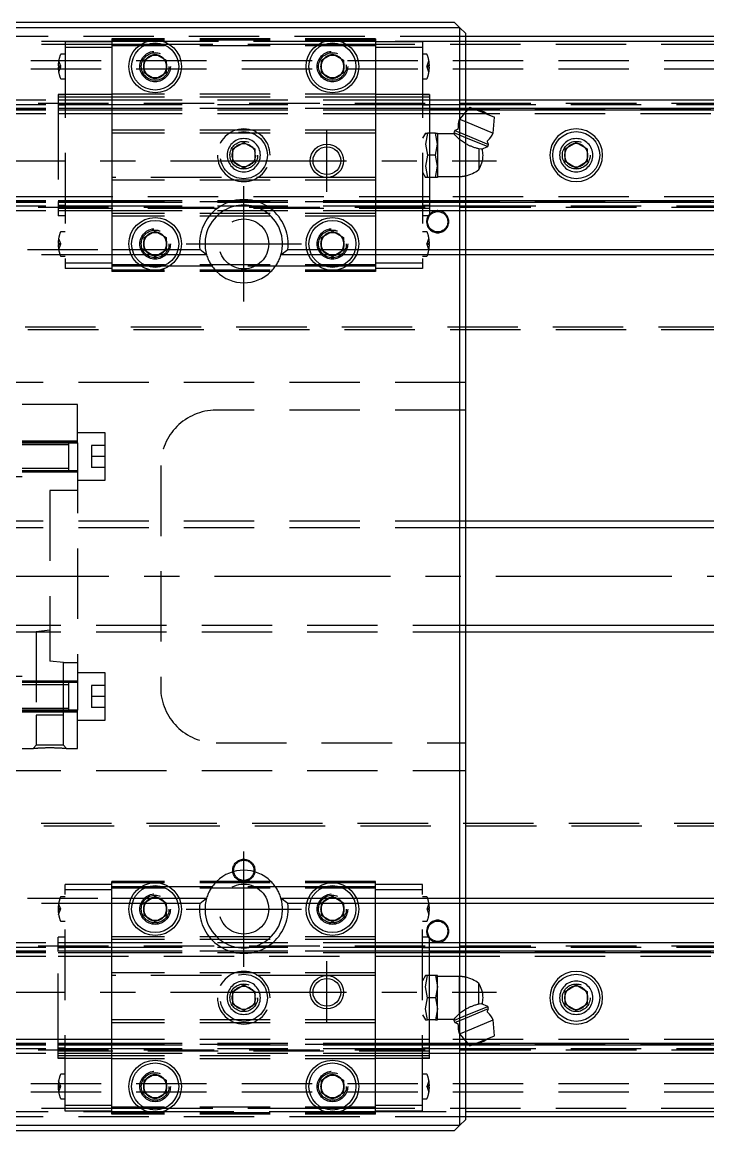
# Model space of a CAD drawing. Extents: x -15 to 942, y -347 to 120.
# Drawn here: x 340 to 463.8, y -100 to 100 of the extents above; entities that cross this region are included whole.
import ezdxf

# ---------------------------------------------------------------- set-up
doc = ezdxf.new("R2010")
doc.units = 0
doc.linetypes.add('CENTER', pattern=[50.8, 31.75, -6.35, 6.35, -6.35])
doc.linetypes.add('DASHED', pattern=[19.05, 12.7, -6.35])
doc.layers.get('0').update_dxf_attribs({"linetype": 'CONTINUOUS'})
doc.layers.add('CENTER', color=1, linetype='CENTER')

msp = doc.modelspace()

# ---------------------------------------------------------------- linework, layer by layer
at = {"color": 7, "linetype": 'CONTINUOUS'}
for p, q in [((222, 100), (418, 100)), ((418, 100), (419, 99)), ((419, 99), (221, 99)), ((419, 99), (420, 98)), ((419, -99), (419, 99)), ((420, 98), (420, -98)), ((420, 97.5), (638, 97.5)), ((639, 96.5), (420, 96.5)), ((362, 93.15), (364, 94.31)), ((364, 94.31), (366, 93.15)), ((394, 93.15), (396, 94.31)), ((396, 94.31), (398, 93.15)), ((362, 90.85), (362, 93.15)), ((366, 93.15), (366, 90.85)), ((394, 90.85), (394, 93.15)), ((398, 93.15), (398, 90.85)), ((364, 89.69), (362, 90.85)), ((366, 90.85), (364, 89.69)), ((396, 89.69), (394, 90.85)), ((398, 90.85), (396, 89.69)), ((420, 86), (640, 86)), ((420.8, 84.68), (420, 83.76)), ((420, 84.48), (420.63, 84.48)), ((420, 84.2), (420.38, 84.2)), ((420.8, 84.68), (425.23, 82.84)), ((421.27, 84.48), (640, 84.48)), ((421.95, 84.2), (640, 84.2)), ((420, 82.09), (425.03, 80)), ((425.03, 80), (425.23, 82.84)), ((420, 79.66), (424.17, 77.93)), ((420, 79.22), (424.02, 77.56)), ((420.09, 78.05), (420, 78.1)), ((420.22, 77.98), (420.09, 78.05)), ((424.17, 77.93), (423.96, 78.44)), ((438, 77.15), (440, 78.31)), ((440, 78.31), (442, 77.15)), ((420.35, 77.91), (420.22, 77.98)), ((420.48, 77.84), (420.35, 77.91)), ((420.61, 77.78), (420.48, 77.84)), ((420.74, 77.72), (420.61, 77.78)), ((420.88, 77.66), (420.74, 77.72)), ((421.01, 77.61), (420.88, 77.66)), ((421.14, 77.55), (421.01, 77.61)), ((421.27, 77.5), (421.14, 77.55)), ((421.41, 77.46), (421.27, 77.5)), ((421.53, 77.41), (421.41, 77.46)), ((421.69, 77.36), (421.53, 77.41)), ((421.84, 77.32), (421.69, 77.36)), ((421.98, 77.28), (421.84, 77.32)), ((422.13, 77.24), (421.98, 77.28)), ((422.27, 77.21), (422.13, 77.24)), ((422.4, 77.18), (422.27, 77.21)), ((423.06, 77.07), (422.4, 77.18)), ((422.4, 77.18), (422.4, 73.4)), ((422.9, 77.09), (424.02, 77.56)), ((424.02, 77.56), (424.17, 77.93)), ((438, 74.85), (438, 77.15)), ((442, 77.15), (442, 74.85)), ((440, 73.69), (438, 74.85)), ((442, 74.85), (440, 73.69)), ((420, 67.8), (640, 67.8)), ((420, 67.52), (640, 67.52)), ((420, 66), (640, 66)), ((362, 61.15), (364, 62.31)), ((364, 62.31), (366, 61.15)), ((394, 61.15), (396, 62.31)), ((396, 62.31), (398, 61.15)), ((362, 58.85), (362, 61.15)), ((366, 61.15), (366, 58.85)), ((394, 58.85), (394, 61.15)), ((398, 61.15), (398, 58.85)), ((364, 57.69), (362, 58.85)), ((366, 58.85), (364, 57.69)), ((396, 57.69), (394, 58.85)), ((398, 58.85), (396, 57.69)), ((420, 59), (492.06, 59)), ((493.29, 58), (420, 58)), ((583, 10), (420, 10)), ((420, -10), (583, -10)), ((362, -58.85), (364, -57.69)), ((364, -57.69), (366, -58.85)), ((394, -58.85), (396, -57.69)), ((396, -57.69), (398, -58.85)), ((420, -58), (493.29, -58)), ((362, -61.15), (362, -58.85)), ((366, -58.85), (366, -61.15)), ((394, -61.15), (394, -58.85)), ((398, -58.85), (398, -61.15)), ((492.06, -59), (420, -59)), ((364, -62.31), (362, -61.15)), ((366, -61.15), (364, -62.31)), ((396, -62.31), (394, -61.15)), ((398, -61.15), (396, -62.31)), ((420, -66), (640, -66)), ((420, -67.52), (640, -67.52)), ((420, -67.8), (640, -67.8)), ((422.4, -77.18), (422.4, -73.4)), ((438, -74.85), (440, -73.69)), ((440, -73.69), (442, -74.85)), ((438, -77.15), (438, -74.85)), ((442, -74.85), (442, -77.15)), ((420, -79.22), (424.02, -77.56)), ((420, -79.66), (424.17, -77.93)), ((420.21, -77.98), (420.09, -78.05)), ((420.34, -77.91), (420.21, -77.98)), ((420.48, -77.85), (420.34, -77.91)), ((420.61, -77.78), (420.48, -77.85)), ((420.74, -77.72), (420.61, -77.78)), ((420.87, -77.66), (420.74, -77.72)), ((421, -77.61), (420.87, -77.66)), ((421.14, -77.55), (421, -77.61)), ((421.27, -77.5), (421.14, -77.55)), ((421.4, -77.46), (421.27, -77.5)), ((421.53, -77.41), (421.4, -77.46)), ((421.68, -77.36), (421.53, -77.41)), ((421.83, -77.32), (421.68, -77.36)), ((421.98, -77.28), (421.83, -77.32)), ((422.12, -77.24), (421.98, -77.28)), ((422.26, -77.21), (422.12, -77.24)), ((422.4, -77.18), (422.26, -77.21)), ((423.06, -77.07), (422.4, -77.18)), ((424.02, -77.56), (422.9, -77.09)), ((423.96, -78.44), (424.17, -77.93)), ((424.17, -77.93), (424.02, -77.56)), ((440, -78.31), (438, -77.15)), ((442, -77.15), (440, -78.31)), ((420.09, -78.05), (420, -78.1)), ((420, -82.09), (425.03, -80)), ((425.23, -82.84), (425.03, -80)), ((420, -83.76), (420.8, -84.68)), ((420.8, -84.68), (425.23, -82.84)), ((420, -84.2), (420.38, -84.2)), ((420, -84.48), (420.63, -84.48)), ((421.27, -84.48), (640, -84.48)), ((421.95, -84.2), (640, -84.2)), ((420, -86), (640, -86)), ((362, -90.85), (364, -89.69)), ((364, -89.69), (366, -90.85)), ((394, -90.85), (396, -89.69)), ((396, -89.69), (398, -90.85)), ((362, -93.15), (362, -90.85)), ((366, -90.85), (366, -93.15)), ((394, -93.15), (394, -90.85)), ((398, -90.85), (398, -93.15)), ((364, -94.31), (362, -93.15)), ((366, -93.15), (364, -94.31)), ((396, -94.31), (394, -93.15)), ((398, -93.15), (396, -94.31)), ((420, -96.5), (639, -96.5)), ((638, -97.5), (420, -97.5)), ((221, -99), (419, -99)), ((418, -100), (222, -100)), ((419, -99), (418, -100)), ((420, -98), (419, -99))]:
    msp.add_line(p, q, dxfattribs=at)
at = {"color": 3, "linetype": 'DASHED'}
for p, q in [((332, 97.5), (420, 97.5)), ((356.2, 96.5), (332, 96.5)), ((347.77, 96.45), (347.77, 95.45)), ((356.2, 96.45), (347.77, 96.45)), ((356.2, 97), (356.2, 96)), ((403.8, 97), (356.2, 97)), ((403.8, 96.75), (356.2, 96.75)), ((362.48, 96.5), (356.2, 96.5)), ((365.52, 96.5), (362.48, 96.5)), ((394.48, 96.5), (365.52, 96.5)), ((397.52, 96.5), (394.48, 96.5)), ((403.8, 96.5), (397.52, 96.5)), ((403.8, 97), (403.8, 96)), ((420, 96.5), (403.8, 96.5)), ((412.23, 96.45), (403.8, 96.45)), ((639.5, 96), (403.8, 96)), ((412.23, 96.45), (412.23, 95.45)), ((356.2, 96), (283.8, 96)), ((347.77, 94.2), (346.99, 94.2)), ((347.77, 95.45), (347.77, 56.55)), ((356.2, 95.45), (347.77, 95.45)), ((356.2, 96), (356.2, 87)), ((361.44, 96), (356.2, 96)), ((403.8, 95.75), (356.2, 95.75)), ((362.56, 96), (361.44, 96)), ((365.44, 96), (362.56, 96)), ((366.56, 96), (365.44, 96)), ((393.44, 96), (366.56, 96)), ((394.56, 96), (393.44, 96)), ((397.44, 96), (394.56, 96)), ((398.56, 96), (397.44, 96)), ((403.8, 96), (398.56, 96)), ((403.8, 96), (403.8, 87)), ((412.23, 95.45), (403.8, 95.45)), ((412.23, 95.45), (412.23, 56.55)), ((413.01, 94.2), (412.23, 94.2)), ((640, 93), (0, 93)), ((346.5, 92.1), (346.58, 92.1)), ((346.58, 93), (346.9, 92.1)), ((346.58, 92.1), (346.9, 92.1)), ((346.58, 92.1), (346.58, 91.9)), ((346.9, 92.1), (346.94, 92)), ((361.5, 92), (361.53, 92.41)), ((398.48, 92.29), (398.5, 92)), ((413.1, 92.1), (413.06, 92)), ((413.1, 92.1), (413.42, 93)), ((413.42, 92.1), (413.1, 92.1)), ((413.42, 91.9), (413.42, 92.1)), ((413.42, 92.1), (413.5, 92.1)), ((640, 91.5), (0, 91.5)), ((346.58, 91.9), (346.5, 91.9)), ((346.9, 91.9), (346.58, 91)), ((346.58, 91.9), (346.9, 91.9)), ((346.9, 91.9), (346.94, 92)), ((413.1, 91.9), (413.06, 92)), ((413.42, 91), (413.1, 91.9)), ((413.42, 91.9), (413.1, 91.9)), ((413.5, 91.9), (413.42, 91.9)), ((346.99, 89.8), (347.77, 89.8)), ((412.23, 89.8), (413.01, 89.8)), ((293.5, 86), (346.5, 86)), ((347.77, 86.93), (346.5, 86.93)), ((346.5, 86.93), (346.5, 84.33)), ((347.77, 86.92), (346.5, 86.92)), ((347.77, 86.46), (346.5, 86.46)), ((346.5, 86), (356.2, 86)), ((356.2, 86.93), (347.77, 86.93)), ((356.2, 86.46), (347.77, 86.46)), ((356.2, 87), (356.2, 86.5)), ((403.8, 87), (356.2, 87)), ((356.2, 86.5), (356.2, 80.5)), ((403.8, 86.5), (356.2, 86.5)), ((356.2, 86), (403.8, 86)), ((403.8, 87), (403.8, 86.5)), ((412.23, 86.93), (403.8, 86.93)), ((403.8, 86.5), (403.8, 80.5)), ((412.23, 86.46), (403.8, 86.46)), ((403.8, 86), (412.23, 86)), ((413.5, 86.93), (412.23, 86.93)), ((413.5, 86.92), (412.23, 86.92)), ((413.5, 86.46), (412.23, 86.46)), ((412.23, 86), (413.5, 86)), ((413.5, 86.93), (413.5, 84.33)), ((413.5, 86), (420, 86)), ((0, 85.4), (640, 85.4)), ((293.5, 85.15), (346.5, 85.15)), ((293.5, 84.48), (346.5, 84.48)), ((293.5, 84.42), (346.5, 84.42)), ((293.5, 84.2), (346.5, 84.2)), ((346.5, 85.15), (356.2, 85.15)), ((346.5, 85.08), (347.77, 85.08)), ((346.5, 84.48), (356.2, 84.48)), ((356.2, 84.42), (346.5, 84.42)), ((346.5, 84.33), (346.5, 67.67)), ((346.5, 84.2), (356.2, 84.2)), ((356.2, 85.15), (403.8, 85.15)), ((356.2, 84.48), (403.8, 84.48)), ((403.8, 84.42), (356.2, 84.42)), ((356.2, 84.2), (403.8, 84.2)), ((403.8, 85.15), (412.23, 85.15)), ((403.8, 84.48), (412.23, 84.48)), ((412.23, 84.42), (403.8, 84.42)), ((403.8, 84.2), (412.23, 84.2)), ((412.23, 85.15), (413.5, 85.15)), ((412.23, 85.08), (413.5, 85.08)), ((412.23, 84.48), (413.5, 84.48)), ((413.5, 84.42), (412.23, 84.42)), ((412.23, 84.2), (413.5, 84.2)), ((413.5, 85.15), (420, 85.15)), ((413.5, 84.48), (420, 84.48)), ((413.5, 84.42), (640, 84.42)), ((413.5, 84.33), (413.5, 80)), ((413.5, 84.2), (420, 84.2)), ((420, 85.15), (640, 85.15)), ((420.38, 84.2), (421.95, 84.2)), ((420.63, 84.48), (421.27, 84.48)), ((293.5, 83.5), (346.5, 83.5)), ((346.5, 83.5), (356.2, 83.5)), ((356.2, 83.5), (403.8, 83.5)), ((403.8, 83.5), (412.23, 83.5)), ((412.23, 83.5), (413.5, 83.5)), ((413.5, 83.5), (640, 83.5)), ((420, 83.76), (418.93, 82.53)), ((418.93, 82.53), (420, 82.09)), ((356.2, 80.5), (356.2, 80)), ((403.8, 80.5), (356.2, 80.5)), ((403.8, 80.5), (403.8, 80)), ((418.07, 80.45), (417.92, 80.08)), ((417.92, 80.08), (418.1, 79.64)), ((417.92, 80.08), (420, 79.22)), ((418.58, 80.66), (418.07, 80.45)), ((418.07, 80.45), (420, 79.66)), ((356.2, 80), (356.2, 72)), ((403.8, 80), (356.2, 80)), ((378, 77.15), (380, 78.31)), ((380, 78.31), (382, 77.15)), ((403.8, 80), (403.8, 72)), ((412.78, 80), (412.23, 79.06)), ((412.78, 80), (413.13, 80)), ((413.13, 80), (412.78, 78)), ((414.6, 80), (413.13, 80)), ((413.5, 80), (413.5, 72)), ((414.6, 80), (414.96, 80)), ((414.96, 78), (414.6, 80)), ((414.96, 80), (414.96, 78)), ((417.92, 79.85), (414.96, 79.85)), ((418.96, 78.83), (417.92, 79.85)), ((420, 78.1), (418.96, 78.83)), ((418.96, 78.83), (418.96, 72.15)), ((377.5, 76), (377.53, 76.41)), ((378, 74.85), (378, 77.15)), ((382, 77.15), (382, 74.85)), ((412.78, 78), (413.13, 76)), ((414.6, 76), (414.96, 78)), ((414.96, 78), (414.96, 74)), ((437.5, 76), (437.53, 76.41)), ((380, 73.69), (378, 74.85)), ((382, 74.85), (380, 73.69)), ((413.13, 76), (412.78, 74)), ((414.6, 76), (413.13, 76)), ((414.96, 74), (414.6, 76)), ((412.23, 72.94), (412.78, 72)), ((412.78, 74), (413.13, 72)), ((414.6, 72), (414.96, 74)), ((414.96, 74), (414.96, 72)), ((414.96, 72.15), (418.96, 72.15)), ((356.2, 72), (356.2, 71.5)), ((395, 72), (356.2, 72)), ((356.2, 71.5), (356.2, 65.5)), ((403.8, 71.5), (356.2, 71.5)), ((403.8, 72), (395, 72)), ((403.8, 72), (403.8, 71.5)), ((403.8, 71.5), (403.8, 65.5)), ((413.13, 72), (412.78, 72)), ((414.6, 72), (413.13, 72)), ((413.5, 72), (413.5, 67.67)), ((414.96, 72), (414.6, 72)), ((346.5, 68.5), (293.5, 68.5)), ((413.5, 68.5), (346.5, 68.5)), ((413.5, 68.5), (346.5, 68.5)), ((640, 68.5), (413.5, 68.5)), ((0, 66.6), (640, 66.6)), ((293.5, 67.8), (346.5, 67.8)), ((293.5, 67.58), (346.5, 67.58)), ((293.5, 67.52), (346.5, 67.52)), ((293.5, 66.85), (346.5, 66.85)), ((293.5, 66), (346.5, 66)), ((346.5, 67.8), (356.2, 67.8)), ((346.5, 67.67), (346.5, 65.07)), ((356.2, 67.58), (346.5, 67.58)), ((346.5, 67.52), (356.2, 67.52)), ((347.77, 66.92), (346.5, 66.92)), ((346.5, 66.85), (356.2, 66.85)), ((413.5, 66.4), (346.5, 66.4)), ((346.5, 66), (356.2, 66)), ((356.2, 67.8), (403.8, 67.8)), ((403.8, 67.58), (356.2, 67.58)), ((356.2, 67.52), (403.8, 67.52)), ((356.2, 66.85), (403.8, 66.85)), ((356.2, 66), (403.8, 66)), ((403.8, 67.8), (412.23, 67.8)), ((412.23, 67.58), (403.8, 67.58)), ((403.8, 67.52), (412.23, 67.52)), ((403.8, 66.85), (412.23, 66.85)), ((403.8, 66), (412.23, 66)), ((412.23, 67.8), (413.5, 67.8)), ((413.5, 67.58), (412.23, 67.58)), ((412.23, 67.52), (413.5, 67.52)), ((413.5, 66.92), (412.23, 66.92)), ((412.23, 66.85), (413.5, 66.85)), ((412.23, 66), (413.5, 66)), ((413.5, 67.8), (420, 67.8)), ((413.5, 67.67), (413.5, 65.07)), ((413.5, 67.58), (640, 67.58)), ((413.5, 67.52), (420, 67.52)), ((413.5, 66.85), (420, 66.85)), ((413.5, 66), (420, 66)), ((420, 66.85), (640, 66.85)), ((347.77, 65.08), (346.5, 65.08)), ((347.77, 65.07), (346.5, 65.07)), ((356.2, 65.5), (356.2, 65)), ((403.8, 65.5), (356.2, 65.5)), ((356.2, 65), (356.2, 56)), ((403.8, 65), (356.2, 65)), ((403.8, 65.5), (403.8, 65)), ((403.8, 65), (403.8, 56)), ((413.5, 65.08), (412.23, 65.08)), ((413.5, 65.07), (412.23, 65.07)), ((347.77, 62.2), (346.99, 62.2)), ((413.01, 62.2), (412.23, 62.2)), ((346.5, 60.1), (346.58, 60.1)), ((346.58, 61), (346.9, 60.1)), ((346.58, 60.1), (346.9, 60.1)), ((346.58, 60.1), (346.58, 59.9)), ((346.9, 60.1), (346.94, 60)), ((361.5, 60), (361.53, 60.41)), ((393.5, 60), (393.53, 60.41)), ((413.1, 60.1), (413.06, 60)), ((413.1, 60.1), (413.42, 61)), ((413.42, 60.1), (413.1, 60.1)), ((413.42, 59.9), (413.42, 60.1)), ((413.42, 60.1), (413.5, 60.1)), ((283.8, 59), (356.2, 59)), ((356.2, 58), (283.8, 58)), ((346.58, 59.9), (346.5, 59.9)), ((346.9, 59.9), (346.58, 59)), ((346.58, 59.9), (346.9, 59.9)), ((346.9, 59.9), (346.94, 60)), ((356.2, 59), (359.36, 59)), ((359.69, 58), (356.2, 58)), ((359.36, 59), (359.87, 59)), ((360.25, 58), (359.69, 58)), ((359.87, 59), (361.44, 59)), ((362.11, 58), (360.25, 58)), ((361.44, 59), (361.71, 59)), ((361.71, 59), (362, 59)), ((362, 59), (362.15, 59)), ((362.5, 58), (362.11, 58)), ((362.15, 59), (362.2, 59)), ((362.2, 59), (365.8, 59)), ((363.36, 58), (362.5, 58)), ((363.46, 58), (363.36, 58)), ((363.5, 58), (363.46, 58)), ((364.5, 58), (363.5, 58)), ((364.54, 58), (364.5, 58)), ((364.64, 58), (364.54, 58)), ((365.5, 58), (364.64, 58)), ((365.89, 58), (365.5, 58)), ((365.8, 59), (365.85, 59)), ((365.85, 59), (366, 59)), ((367.75, 58), (365.89, 58)), ((366, 59), (366.29, 59)), ((366.29, 59), (366.56, 59)), ((366.56, 59), (368.13, 59)), ((368.31, 58), (367.75, 58)), ((368.13, 59), (368.64, 59)), ((373.29, 58), (368.31, 58)), ((368.64, 59), (372.06, 59)), ((373.29, 58), (372.06, 59)), ((386.71, 58), (387.94, 59)), ((391.69, 58), (386.71, 58)), ((387.94, 59), (391.36, 59)), ((391.36, 59), (391.87, 59)), ((392.25, 58), (391.69, 58)), ((391.87, 59), (393.44, 59)), ((394.11, 58), (392.25, 58)), ((393.44, 59), (393.71, 59)), ((393.71, 59), (394, 59)), ((394, 59), (394.15, 59)), ((394.5, 58), (394.11, 58)), ((394.15, 59), (394.2, 59)), ((394.2, 59), (397.8, 59)), ((395.36, 58), (394.5, 58)), ((395.46, 58), (395.36, 58)), ((395.5, 58), (395.46, 58)), ((396.5, 58), (395.5, 58)), ((396.54, 58), (396.5, 58)), ((396.64, 58), (396.54, 58)), ((397.5, 58), (396.64, 58)), ((397.89, 58), (397.5, 58)), ((397.8, 59), (397.85, 59)), ((397.85, 59), (398, 59)), ((399.75, 58), (397.89, 58)), ((398, 59), (398.29, 59)), ((398.29, 59), (398.56, 59)), ((398.56, 59), (400.13, 59)), ((400.31, 58), (399.75, 58)), ((400.13, 59), (400.64, 59)), ((403.8, 58), (400.31, 58)), ((400.64, 59), (403.8, 59)), ((403.8, 59), (412.23, 59)), ((412.23, 58), (403.8, 58)), ((412.23, 59), (413.42, 59)), ((413.16, 58), (412.23, 58)), ((413.1, 59.9), (413.06, 60)), ((413.42, 59), (413.1, 59.9)), ((413.42, 59.9), (413.1, 59.9)), ((420, 58), (413.16, 58)), ((413.5, 59.9), (413.42, 59.9)), ((413.42, 59), (420, 59)), ((346.99, 57.8), (347.77, 57.8)), ((347.77, 56.55), (347.77, 55.55)), ((356.2, 56.55), (347.77, 56.55)), ((403.8, 56.25), (356.2, 56.25)), ((412.23, 56.55), (403.8, 56.55)), ((412.23, 57.8), (413.01, 57.8)), ((412.23, 56.55), (412.23, 55.55)), ((356.2, 55.55), (347.77, 55.55)), ((356.2, 56), (356.2, 55)), ((361.44, 56), (356.2, 56)), ((403.8, 55.25), (356.2, 55.25)), ((403.8, 55), (356.2, 55)), ((362.56, 56), (361.44, 56)), ((365.44, 56), (362.56, 56)), ((366.56, 56), (365.44, 56)), ((393.44, 56), (366.56, 56)), ((394.56, 56), (393.44, 56)), ((397.44, 56), (394.56, 56)), ((398.56, 56), (397.44, 56)), ((403.8, 56), (398.56, 56)), ((403.8, 56), (403.8, 55)), ((412.23, 55.55), (403.8, 55.55)), ((639.5, 44.5), (0.5, 44.5)), ((639, 45), (1, 45)), ((420, 35), (220, 35)), ((350, 31), (340, 31)), ((350, 24.1), (350, 31)), ((420, 30), (375, 30)), ((350, 24.4), (340, 24.4)), ((348.4, 24.15), (340, 24.15)), ((340, 24.1), (350, 24.1)), ((350, 24.15), (348.39, 24.15)), ((348.4, 19.15), (348.4, 24.15)), ((355, 25.9), (350, 25.9)), ((350, 24.1), (350, -24.1)), ((355, 17.4), (355, 25.9)), ((348.4, 23.75), (340, 23.75)), ((355, 23.65), (352.5, 23.65)), ((352.5, 23.65), (352.5, 21.65)), ((355, 21.65), (352.5, 21.65)), ((352.5, 21.65), (352.5, 19.65)), ((340, 19.55), (348.4, 19.55)), ((340, 19.15), (348.4, 19.15)), ((340, 18.9), (350, 18.9)), ((348.39, 19.15), (350, 19.15)), ((355, 19.65), (352.5, 19.65)), ((365, 20), (365, -20)), ((340, 18), (338.5, 18)), ((350, 17.4), (355, 17.4)), ((350, 15.5), (345, 15.5)), ((345, 15.5), (345, -15.3)), ((420, 10), (220, 10)), ((420, 8.75), (220, 8.75)), ((220, -8.75), (420, -8.75)), ((220, -10), (420, -10)), ((345, -9.69), (342.54, -10)), ((342.54, -10), (342.54, -25)), ((347.46, -15.5), (345, -15.3)), ((347.46, -25), (347.46, -15.5)), ((347.46, -15.5), (350, -15.5)), ((338.5, -18), (340, -18)), ((355, -17.4), (350, -17.4)), ((355, -25.9), (355, -17.4)), ((350, -18.9), (340, -18.9)), ((348.4, -19.15), (340, -19.15)), ((348.4, -19.55), (340, -19.55)), ((350, -19.15), (348.39, -19.15)), ((348.4, -24.15), (348.4, -19.15)), ((348.4, -24.15), (348.4, -19.15)), ((355, -19.65), (352.5, -19.65)), ((352.5, -19.65), (352.5, -21.65)), ((355, -21.65), (352.5, -21.65)), ((352.5, -21.65), (352.5, -23.65)), ((340, -23.75), (348.4, -23.75)), ((355, -23.65), (352.5, -23.65)), ((350, -24.1), (340, -24.1)), ((340, -24.15), (348.4, -24.15)), ((340, -24.4), (350, -24.4)), ((347.46, -25), (342.54, -25)), ((342.55, -25), (342.55, -30.45)), ((347.45, -30.45), (347.45, -25)), ((348.39, -24.15), (350, -24.15)), ((350, -31), (350, -24.1)), ((350, -25.9), (355, -25.9)), ((375, -30), (420, -30)), ((340, -31), (342, -31)), ((342.55, -30.45), (342, -31)), ((342, -31), (342.01, -31)), ((342, -31), (342, -31)), ((342.01, -31), (342.02, -31)), ((342.02, -31), (342.04, -31)), ((342.04, -31), (342.06, -31)), ((342.06, -31), (342.08, -30.99)), ((342.08, -30.99), (342.11, -30.99)), ((342.11, -30.99), (342.15, -30.99)), ((342.15, -30.99), (342.19, -30.98)), ((342.19, -30.98), (342.24, -30.98)), ((342.24, -30.98), (342.3, -30.97)), ((342.3, -30.97), (342.37, -30.97)), ((342.37, -30.97), (342.44, -30.96)), ((342.44, -30.96), (342.52, -30.96)), ((342.52, -30.96), (342.61, -30.95)), ((347.45, -30.45), (342.55, -30.45)), ((342.61, -30.95), (342.7, -30.95)), ((342.7, -30.95), (342.8, -30.94)), ((342.8, -30.94), (342.9, -30.93)), ((342.9, -30.93), (343.01, -30.93)), ((343.01, -30.93), (343.12, -30.92)), ((343.12, -30.92), (343.23, -30.91)), ((343.23, -30.91), (343.35, -30.91)), ((343.35, -30.91), (343.48, -30.9)), ((343.48, -30.9), (343.6, -30.9)), ((343.6, -30.9), (343.74, -30.89)), ((343.74, -30.89), (343.87, -30.89)), ((343.87, -30.89), (344.01, -30.88)), ((344.01, -30.88), (344.14, -30.88)), ((344.14, -30.88), (344.28, -30.87)), ((344.28, -30.87), (344.42, -30.87)), ((344.42, -30.87), (344.57, -30.87)), ((344.57, -30.87), (344.71, -30.87)), ((344.71, -30.87), (344.85, -30.87)), ((344.85, -30.87), (345, -30.87)), ((345, -30.87), (345.15, -30.87)), ((345.15, -30.87), (345.29, -30.87)), ((345.29, -30.87), (345.43, -30.87)), ((345.43, -30.87), (345.58, -30.87)), ((345.58, -30.87), (345.72, -30.87)), ((345.72, -30.87), (345.85, -30.88)), ((345.85, -30.88), (345.99, -30.88)), ((345.99, -30.88), (346.13, -30.89)), ((346.13, -30.89), (346.26, -30.89)), ((346.26, -30.89), (346.4, -30.9)), ((346.4, -30.9), (346.52, -30.9)), ((346.52, -30.9), (346.65, -30.91)), ((346.65, -30.91), (346.77, -30.91)), ((346.77, -30.91), (346.88, -30.92)), ((346.88, -30.92), (346.99, -30.93)), ((346.99, -30.93), (347.1, -30.93)), ((347.1, -30.93), (347.2, -30.94)), ((347.2, -30.94), (347.3, -30.95)), ((347.3, -30.95), (347.39, -30.95)), ((347.39, -30.95), (347.48, -30.96)), ((348, -31), (347.45, -30.45)), ((347.48, -30.96), (347.54, -30.96)), ((347.54, -30.96), (347.61, -30.97)), ((347.61, -30.97), (347.66, -30.97)), ((347.66, -30.97), (347.71, -30.98)), ((347.71, -30.98), (347.76, -30.98)), ((347.76, -30.98), (347.81, -30.98)), ((347.81, -30.98), (347.85, -30.99)), ((347.85, -30.99), (347.89, -30.99)), ((347.89, -30.99), (347.92, -30.99)), ((347.92, -30.99), (347.94, -31)), ((347.94, -31), (347.97, -31)), ((347.97, -31), (347.99, -31)), ((347.99, -31), (348, -31)), ((348, -31), (348, -31)), ((348, -31), (350, -31)), ((348, -31), (348, -31)), ((220, -35), (420, -35)), ((0.5, -44.5), (639.5, -44.5)), ((1, -45), (639, -45)), ((356.2, -55.55), (347.77, -55.55)), ((347.77, -56.55), (347.77, -55.55)), ((356.2, -56), (356.2, -55)), ((403.8, -55), (356.2, -55)), ((403.8, -55.25), (356.2, -55.25)), ((356.2, -65), (356.2, -56)), ((361.44, -56), (356.2, -56)), ((362.56, -56), (361.44, -56)), ((365.44, -56), (362.56, -56)), ((366.56, -56), (365.44, -56)), ((393.44, -56), (366.56, -56)), ((394.56, -56), (393.44, -56)), ((397.44, -56), (394.56, -56)), ((398.56, -56), (397.44, -56)), ((403.8, -56), (398.56, -56)), ((403.8, -56), (403.8, -55)), ((412.23, -55.55), (403.8, -55.55)), ((403.8, -65), (403.8, -56)), ((412.23, -56.55), (412.23, -55.55)), ((283.8, -58), (356.2, -58)), ((347.77, -57.8), (346.99, -57.8)), ((347.77, -95.45), (347.77, -56.55)), ((356.2, -56.55), (347.77, -56.55)), ((403.8, -56.25), (356.2, -56.25)), ((356.2, -58), (359.69, -58)), ((359.69, -58), (360.25, -58)), ((360.25, -58), (362.11, -58)), ((362.11, -58), (362.5, -58)), ((362.5, -58), (363.36, -58)), ((363.36, -58), (363.46, -58)), ((363.46, -58), (363.5, -58)), ((363.5, -58), (364.5, -58)), ((364.5, -58), (364.54, -58)), ((364.54, -58), (364.64, -58)), ((364.64, -58), (365.5, -58)), ((365.5, -58), (365.89, -58)), ((365.89, -58), (367.75, -58)), ((367.75, -58), (368.31, -58)), ((368.31, -58), (373.29, -58)), ((372.06, -59), (373.29, -58)), ((386.71, -58), (391.69, -58)), ((387.94, -59), (386.71, -58)), ((391.69, -58), (392.25, -58)), ((392.25, -58), (394.11, -58)), ((394.11, -58), (394.5, -58)), ((394.5, -58), (395.36, -58)), ((395.36, -58), (395.46, -58)), ((395.46, -58), (395.5, -58)), ((395.5, -58), (396.5, -58)), ((396.5, -58), (396.54, -58)), ((396.54, -58), (396.64, -58)), ((396.64, -58), (397.5, -58)), ((397.5, -58), (397.89, -58)), ((397.89, -58), (399.75, -58)), ((399.75, -58), (400.31, -58)), ((400.31, -58), (403.8, -58)), ((412.23, -56.55), (403.8, -56.55)), ((403.8, -58), (412.23, -58)), ((412.23, -95.45), (412.23, -56.55)), ((413.01, -57.8), (412.23, -57.8)), ((412.23, -58), (413.16, -58)), ((413.16, -58), (420, -58)), ((356.2, -59), (283.8, -59)), ((346.58, -59.9), (346.5, -59.9)), ((346.9, -59.9), (346.58, -59)), ((346.58, -59.9), (346.9, -59.9)), ((346.58, -60.1), (346.58, -59.9)), ((346.9, -59.9), (346.94, -60)), ((346.9, -60.1), (346.94, -60)), ((359.36, -59), (356.2, -59)), ((359.87, -59), (359.36, -59)), ((361.44, -59), (359.87, -59)), ((361.71, -59), (361.44, -59)), ((361.5, -60), (361.53, -59.59)), ((362, -59), (361.71, -59)), ((362.15, -59), (362, -59)), ((362.2, -59), (362.15, -59)), ((365.8, -59), (362.2, -59)), ((365.85, -59), (365.8, -59)), ((366, -59), (365.85, -59)), ((366.29, -59), (366, -59)), ((366.56, -59), (366.29, -59)), ((368.13, -59), (366.56, -59)), ((368.64, -59), (368.13, -59)), ((372.06, -59), (368.64, -59)), ((391.36, -59), (387.94, -59)), ((391.87, -59), (391.36, -59)), ((393.44, -59), (391.87, -59)), ((393.71, -59), (393.44, -59)), ((393.5, -60), (393.53, -59.59)), ((394, -59), (393.71, -59)), ((394.15, -59), (394, -59)), ((394.2, -59), (394.15, -59)), ((397.8, -59), (394.2, -59)), ((397.85, -59), (397.8, -59)), ((398, -59), (397.85, -59)), ((398.29, -59), (398, -59)), ((398.56, -59), (398.29, -59)), ((400.13, -59), (398.56, -59)), ((400.64, -59), (400.13, -59)), ((403.8, -59), (400.64, -59)), ((412.23, -59), (403.8, -59)), ((413.42, -59), (412.23, -59)), ((413.1, -59.9), (413.06, -60)), ((413.1, -60.1), (413.06, -60)), ((413.42, -59), (413.1, -59.9)), ((413.42, -59.9), (413.1, -59.9)), ((420, -59), (413.42, -59)), ((413.5, -59.9), (413.42, -59.9)), ((413.42, -59.9), (413.42, -60.1)), ((346.5, -60.1), (346.58, -60.1)), ((346.58, -61), (346.9, -60.1)), ((346.58, -60.1), (346.9, -60.1)), ((413.1, -60.1), (413.42, -61)), ((413.42, -60.1), (413.1, -60.1)), ((413.42, -60.1), (413.5, -60.1)), ((346.99, -62.2), (347.77, -62.2)), ((412.23, -62.2), (413.01, -62.2)), ((293.5, -66), (346.5, -66)), ((347.77, -65.07), (346.5, -65.07)), ((346.5, -67.67), (346.5, -65.07)), ((347.77, -65.08), (346.5, -65.08)), ((346.5, -66), (356.2, -66)), ((356.2, -65.5), (356.2, -65)), ((403.8, -65), (356.2, -65)), ((356.2, -71.5), (356.2, -65.5)), ((403.8, -65.5), (356.2, -65.5)), ((356.2, -66), (403.8, -66)), ((403.8, -65.5), (403.8, -65)), ((403.8, -71.5), (403.8, -65.5)), ((403.8, -66), (412.23, -66)), ((413.5, -65.07), (412.23, -65.07)), ((413.5, -65.08), (412.23, -65.08)), ((412.23, -66), (413.5, -66)), ((413.5, -67.67), (413.5, -65.07)), ((413.5, -66), (420, -66)), ((0, -66.6), (640, -66.6)), ((293.5, -66.85), (346.5, -66.85)), ((293.5, -67.52), (346.5, -67.52)), ((293.5, -67.58), (346.5, -67.58)), ((293.5, -67.8), (346.5, -67.8)), ((346.5, -66.85), (356.2, -66.85)), ((346.5, -66.92), (347.77, -66.92)), ((346.5, -67.52), (356.2, -67.52)), ((356.2, -67.58), (346.5, -67.58)), ((346.5, -84.33), (346.5, -67.67)), ((346.5, -67.8), (356.2, -67.8)), ((356.2, -66.85), (403.8, -66.85)), ((356.2, -67.52), (403.8, -67.52)), ((403.8, -67.58), (356.2, -67.58)), ((356.2, -67.8), (403.8, -67.8)), ((403.8, -66.85), (412.23, -66.85)), ((403.8, -67.52), (412.23, -67.52)), ((412.23, -67.58), (403.8, -67.58)), ((403.8, -67.8), (412.23, -67.8)), ((412.23, -66.85), (413.5, -66.85)), ((412.23, -66.92), (413.5, -66.92)), ((412.23, -67.52), (413.5, -67.52)), ((413.5, -67.58), (412.23, -67.58)), ((412.23, -67.8), (413.5, -67.8)), ((413.5, -66.85), (420, -66.85)), ((413.5, -67.52), (420, -67.52)), ((413.5, -67.58), (640, -67.58)), ((413.5, -72), (413.5, -67.67)), ((413.5, -67.8), (420, -67.8)), ((420, -66.85), (640, -66.85)), ((293.5, -68.5), (346.5, -68.5)), ((346.5, -68.5), (413.5, -68.5)), ((346.5, -68.5), (413.5, -68.5)), ((413.5, -68.5), (640, -68.5)), ((356.2, -72), (356.2, -71.5)), ((403.8, -71.5), (356.2, -71.5)), ((356.2, -80), (356.2, -72)), ((395, -72), (356.2, -72)), ((403.8, -72), (395, -72)), ((403.8, -72), (403.8, -71.5)), ((403.8, -80), (403.8, -72)), ((412.78, -72), (412.23, -72.94)), ((413.13, -72), (412.78, -72)), ((412.78, -74), (413.13, -72)), ((414.6, -72), (413.13, -72)), ((413.5, -80), (413.5, -72)), ((414.96, -72), (414.6, -72)), ((414.6, -72), (414.96, -74)), ((414.96, -74), (414.96, -72)), ((378, -74.85), (380, -73.69)), ((380, -73.69), (382, -74.85)), ((413.13, -76), (412.78, -74)), ((414.96, -74), (414.6, -76)), ((418.96, -72.15), (414.96, -72.15)), ((414.96, -78), (414.96, -74)), ((418.96, -78.83), (418.96, -72.15)), ((377.5, -76), (377.53, -75.59)), ((378, -77.15), (378, -74.85)), ((382, -74.85), (382, -77.15)), ((412.78, -78), (413.13, -76)), ((414.6, -76), (413.13, -76)), ((414.6, -76), (414.96, -78)), ((437.5, -76), (437.53, -75.59)), ((380, -78.31), (378, -77.15)), ((382, -77.15), (380, -78.31)), ((413.13, -80), (412.78, -78)), ((414.96, -78), (414.6, -80)), ((414.96, -80), (414.96, -78)), ((356.2, -80.5), (356.2, -80)), ((403.8, -80), (356.2, -80)), ((403.8, -80.5), (403.8, -80)), ((412.23, -79.06), (412.78, -80)), ((412.78, -80), (413.13, -80)), ((414.6, -80), (413.13, -80)), ((413.5, -84.33), (413.5, -80)), ((414.6, -80), (414.96, -80)), ((414.96, -79.85), (417.92, -79.85)), ((418.96, -78.83), (417.92, -79.85)), ((417.92, -80.08), (420, -79.22)), ((418.1, -79.64), (417.92, -80.08)), ((418.07, -80.45), (420, -79.66)), ((420, -78.1), (418.96, -78.83)), ((356.2, -86.5), (356.2, -80.5)), ((403.8, -80.5), (356.2, -80.5)), ((403.8, -86.5), (403.8, -80.5)), ((417.92, -80.08), (418.07, -80.45)), ((418.07, -80.45), (418.58, -80.66)), ((346.5, -83.5), (293.5, -83.5)), ((356.2, -83.5), (346.5, -83.5)), ((403.8, -83.5), (356.2, -83.5)), ((412.23, -83.5), (403.8, -83.5)), ((413.5, -83.5), (412.23, -83.5)), ((640, -83.5), (413.5, -83.5)), ((418.93, -82.53), (420, -82.09)), ((418.93, -82.53), (420, -83.76)), ((0, -85.4), (640, -85.4)), ((293.5, -84.2), (346.5, -84.2)), ((293.5, -84.42), (346.5, -84.42)), ((293.5, -84.48), (346.5, -84.48)), ((293.5, -85.15), (346.5, -85.15)), ((346.5, -84.2), (356.2, -84.2)), ((346.5, -86.93), (346.5, -84.33)), ((356.2, -84.42), (346.5, -84.42)), ((346.5, -84.48), (356.2, -84.48)), ((347.77, -85.08), (346.5, -85.08)), ((346.5, -85.15), (356.2, -85.15)), ((413.5, -85.6), (346.5, -85.6)), ((356.2, -84.2), (403.8, -84.2)), ((403.8, -84.42), (356.2, -84.42)), ((356.2, -84.48), (403.8, -84.48)), ((356.2, -85.15), (403.8, -85.15)), ((403.8, -84.2), (412.23, -84.2)), ((412.23, -84.42), (403.8, -84.42)), ((403.8, -84.48), (412.23, -84.48)), ((403.8, -85.15), (412.23, -85.15)), ((412.23, -84.2), (413.5, -84.2)), ((413.5, -84.42), (412.23, -84.42)), ((412.23, -84.48), (413.5, -84.48)), ((413.5, -85.08), (412.23, -85.08)), ((412.23, -85.15), (413.5, -85.15)), ((413.5, -84.2), (420, -84.2)), ((413.5, -86.93), (413.5, -84.33)), ((413.5, -84.42), (640, -84.42)), ((413.5, -84.48), (420, -84.48)), ((413.5, -85.15), (420, -85.15)), ((420, -85.15), (640, -85.15)), ((420.38, -84.2), (421.95, -84.2)), ((420.63, -84.48), (421.27, -84.48)), ((293.5, -86), (346.5, -86)), ((346.5, -86), (356.2, -86)), ((347.77, -86.46), (346.5, -86.46)), ((347.77, -86.92), (346.5, -86.92)), ((347.77, -86.93), (346.5, -86.93)), ((356.2, -86.46), (347.77, -86.46)), ((356.2, -86.93), (347.77, -86.93)), ((356.2, -86), (403.8, -86)), ((356.2, -87), (356.2, -86.5)), ((403.8, -86.5), (356.2, -86.5)), ((356.2, -96), (356.2, -87)), ((403.8, -87), (356.2, -87)), ((403.8, -86), (412.23, -86)), ((412.23, -86.46), (403.8, -86.46)), ((403.8, -87), (403.8, -86.5)), ((412.23, -86.93), (403.8, -86.93)), ((403.8, -96), (403.8, -87)), ((412.23, -86), (413.5, -86)), ((413.5, -86.46), (412.23, -86.46)), ((413.5, -86.92), (412.23, -86.92)), ((413.5, -86.93), (412.23, -86.93)), ((413.5, -86), (420, -86)), ((347.77, -89.8), (346.99, -89.8)), ((413.01, -89.8), (412.23, -89.8)), ((640, -91.5), (0, -91.5)), ((346.58, -91.9), (346.5, -91.9)), ((346.9, -91.9), (346.58, -91)), ((346.58, -91.9), (346.9, -91.9)), ((346.58, -92.1), (346.58, -91.9)), ((346.9, -91.9), (346.94, -92)), ((346.9, -92.1), (346.94, -92)), ((361.5, -92), (361.53, -91.59)), ((393.5, -92), (393.53, -91.59)), ((413.1, -91.9), (413.06, -92)), ((413.1, -92.1), (413.06, -92)), ((413.42, -91), (413.1, -91.9)), ((413.42, -91.9), (413.1, -91.9)), ((413.5, -91.9), (413.42, -91.9)), ((413.42, -91.9), (413.42, -92.1)), ((640, -93), (0, -93)), ((346.5, -92.1), (346.58, -92.1)), ((346.58, -93), (346.9, -92.1)), ((346.58, -92.1), (346.9, -92.1)), ((413.1, -92.1), (413.42, -93)), ((413.42, -92.1), (413.1, -92.1)), ((413.42, -92.1), (413.5, -92.1)), ((356.2, -96), (283.8, -96)), ((346.99, -94.2), (347.77, -94.2)), ((347.77, -96.45), (347.77, -95.45)), ((356.2, -95.45), (347.77, -95.45)), ((403.8, -95.75), (356.2, -95.75)), ((356.2, -97), (356.2, -96)), ((361.44, -96), (356.2, -96)), ((362.56, -96), (361.44, -96)), ((365.44, -96), (362.56, -96)), ((366.56, -96), (365.44, -96)), ((393.44, -96), (366.56, -96)), ((394.56, -96), (393.44, -96)), ((397.44, -96), (394.56, -96)), ((398.56, -96), (397.44, -96)), ((403.8, -96), (398.56, -96)), ((412.23, -95.45), (403.8, -95.45)), ((403.8, -97), (403.8, -96)), ((639.5, -96), (403.8, -96)), ((412.23, -94.2), (413.01, -94.2)), ((412.23, -96.45), (412.23, -95.45)), ((332, -96.5), (356.2, -96.5)), ((420, -97.5), (332, -97.5)), ((356.2, -96.45), (347.77, -96.45)), ((356.2, -96.5), (362.48, -96.5)), ((403.8, -96.75), (356.2, -96.75)), ((403.8, -97), (356.2, -97)), ((362.48, -96.5), (365.52, -96.5)), ((365.52, -96.5), (394.48, -96.5)), ((394.48, -96.5), (397.52, -96.5)), ((397.52, -96.5), (403.8, -96.5)), ((412.23, -96.45), (403.8, -96.45)), ((403.8, -96.5), (420, -96.5))]:
    msp.add_line(p, q, dxfattribs=at)
at = {"color": 3, "linetype": 'CONTINUOUS'}
for p, q in [((583, 8.75), (420, 8.75)), ((420, -8.75), (583, -8.75))]:
    msp.add_line(p, q, dxfattribs=at)
at = {"color": 7, "linetype": 'CONTINUOUS'}
for centre, radius in [((364, 92), 4.75), ((364, 92), 4.25), ((396, 92), 4.75), ((396, 92), 4.25), ((440, 76), 4.25), ((395, 75), 2.5), ((364, 60), 4.75), ((364, 60), 4.25), ((396, 60), 4.75), ((396, 60), 4.25), ((364, -60), 4.75), ((364, -60), 4.25), ((396, -60), 4.75), ((396, -60), 4.25), ((440, -76), 4.25), ((395, -75), 2.5), ((364, -92), 4.75), ((364, -92), 4.25), ((396, -92), 4.75), ((396, -92), 4.25)]:
    msp.add_circle(centre, radius, dxfattribs=at)
at = {"color": 3, "linetype": 'DASHED'}
for centre, radius in [((364, 92), 2.75), ((364, 92), 2.5), ((364, 92), 2.07), ((396, 92), 2.75), ((396, 92), 2.5), ((396, 92), 2.07), ((380, 76), 4.25), ((380, 76), 2.5), ((380, 76), 2.1), ((440, 76), 2.5), ((380, 60), 4.5), ((415, 64), 1.83), ((364, 60), 2.75), ((364, 60), 2.5), ((364, 60), 2.07), ((396, 60), 2.75), ((396, 60), 2.5), ((396, 60), 2.07), ((380, -53), 2), ((380, -53), 1.83), ((380, -60), 4.5), ((364, -60), 2.75), ((364, -60), 2.5), ((364, -60), 2.07), ((396, -60), 2.75), ((396, -60), 2.5), ((396, -60), 2.07), ((415, -64), 1.83), ((380, -76), 4.25), ((380, -76), 2.5), ((380, -76), 2.1), ((440, -76), 2.5), ((364, -92), 2.75), ((364, -92), 2.5), ((364, -92), 2.07), ((396, -92), 2.75), ((396, -92), 2.5), ((396, -92), 2.07)]:
    msp.add_circle(centre, radius, dxfattribs=at)
at = {"color": 3, "linetype": 'CONTINUOUS'}
for centre in [(395, 75), (395, -75)]:
    msp.add_circle(centre, 3, dxfattribs=at)
at = {"color": 3, "linetype": 'DASHED'}
for centre, radius, start, end in [((352.5, 92), 6, 159.1494, 170.4059), ((346.99, 94.1), 0.1, 90, 159.1494), ((364, 92), 2.1, 102.2472, 137.7528), ((364, 92), 2.06, 74.0859, 105.9141), ((364, 92), 2.1, 77.7528, 102.2472), ((364, 92), 2.1, 42.2472, 77.7528), ((396, 92), 2.1, 102.2472, 137.7528), ((396, 92), 2.06, 74.0859, 105.9141), ((396, 92), 2.1, 77.7528, 102.2472), ((396, 92), 2.1, 42.2472, 77.7528), ((413.01, 94.1), 0.1, 20.8506, 90), ((407.5, 92), 6, 9.5941, 20.8506), ((352.5, 92), 6, 170.4203, 179.0449), ((364, 92), 2.1, 162.2472, 180), ((364, 92), 2.1, 180, 197.7528), ((364, 92), 2.06, 165.9141, 180), ((364, 92), 2.06, 134.0859, 165.9141), ((364, 92), 2.1, 137.7528, 162.2472), ((364, 92), 2.06, 105.9141, 134.0859), ((364, 92), 2.06, 45.9141, 74.0859), ((364, 92), 2.06, 14.0859, 45.9141), ((364, 92), 2.1, 17.7528, 42.2472), ((364, 92), 2.1, 342.2472, 17.7528), ((364, 92), 2.06, 345.9141, 14.0859), ((396, 92), 2.1, 162.2472, 180), ((396, 92), 2.1, 180, 197.7528), ((396, 92), 2.06, 165.9141, 180), ((396, 92), 2.06, 134.0859, 165.9141), ((396, 92), 2.1, 137.7528, 162.2472), ((396, 92), 2.06, 105.9141, 134.0859), ((396, 92), 2.06, 45.9141, 74.0859), ((396, 92), 2.06, 14.0859, 45.9141), ((396, 92), 2.1, 17.7528, 42.2472), ((396, 92), 2.1, 342.2472, 17.7528), ((396, 92), 2.06, 345.9141, 14.0859), ((407.5, 92), 6, 0.9551, 9.5797), ((352.5, 92), 6, 180.9551, 189.5797), ((352.5, 92), 6, 189.5941, 200.8506), ((364, 92), 2.06, 180, 194.0859), ((364, 92), 2.06, 194.0859, 225.9141), ((364, 92), 2.1, 197.7528, 222.2472), ((364, 92), 2.1, 222.2472, 257.7528), ((364, 92), 2.06, 225.9141, 254.0859), ((364, 92), 2.06, 254.0859, 285.9141), ((364, 92), 2.1, 282.2472, 317.7528), ((364, 92), 2.06, 285.9141, 314.0859), ((364, 92), 2.06, 314.0859, 345.9141), ((364, 92), 2.1, 317.7528, 342.2472), ((396, 92), 2.06, 180, 194.0859), ((396, 92), 2.06, 194.0859, 225.9141), ((396, 92), 2.1, 197.7528, 222.2472), ((396, 92), 2.1, 222.2472, 257.7528), ((396, 92), 2.06, 225.9141, 254.0859), ((396, 92), 2.06, 254.0859, 285.9141), ((396, 92), 2.1, 282.2472, 317.7528), ((396, 92), 2.06, 285.9141, 314.0859), ((396, 92), 2.06, 314.0859, 345.9141), ((396, 92), 2.1, 317.7528, 342.2472), ((407.5, 92), 6, 339.1494, 350.4059), ((407.5, 92), 6, 350.4203, 359.0449), ((346.99, 89.9), 0.1, 200.8506, 270), ((364, 92), 2.1, 257.7528, 282.2472), ((396, 92), 2.1, 257.7528, 282.2472), ((413.01, 89.9), 0.1, 270, 339.1494), ((421.98, 81.27), 3.3, 157.5002, 186.8361), ((380, 76), 4.75, 0, 180), ((418.51, 80.85), 0.2, 292.5015, 6.8388), ((380, 76), 3, 0, 180), ((440, 76), 3, 0, 180), ((440, 76), 2.1, 102.2472, 137.7528), ((440, 76), 2.1, 77.7528, 102.2472), ((440, 76), 2.1, 42.2472, 77.7528), ((380, 76), 4.75, 180, 0), ((380, 76), 3, 180, 0), ((440, 76), 3, 180, 0), ((440, 76), 2.1, 162.2472, 180), ((440, 76), 2.1, 180, 197.7528), ((440, 76), 2.1, 137.7528, 162.2472), ((440, 76), 2.1, 17.7528, 42.2472), ((440, 76), 2.1, 342.2472, 17.7528), ((440, 76), 2.1, 197.7528, 222.2472), ((440, 76), 2.1, 222.2472, 257.7528), ((440, 76), 2.1, 282.2472, 317.7528), ((440, 76), 2.1, 317.7528, 342.2472), ((418.73, 78.15), 6, 272.1786, 282.2311), ((440, 76), 2.1, 257.7528, 282.2472), ((380, 60), 8, 48.5904, 131.4096), ((380, 60), 7, 58.9973, 121.0027), ((380, 60), 8, 131.4096, 187.1808), ((380, 60), 7, 121.0027, 196.6015), ((380, 60), 7, 343.3985, 58.9973), ((380, 60), 8, 352.8192, 48.5904), ((415, 64), 2, 180, 90), ((415, 64), 2, 147.1516, 180), ((415, 64), 2, 138.5904, 147.1516), ((415, 64), 2, 90, 138.5904), ((352.5, 60), 6, 159.1494, 170.4059), ((346.99, 62.1), 0.1, 90, 159.1494), ((364, 60), 2.1, 102.2472, 137.7528), ((364, 60), 2.06, 74.0859, 105.9141), ((364, 60), 2.1, 77.7528, 102.2472), ((364, 60), 2.1, 42.2472, 77.7528), ((396, 60), 2.1, 102.2472, 137.7528), ((396, 60), 2.06, 74.0859, 105.9141), ((396, 60), 2.1, 77.7528, 102.2472), ((396, 60), 2.1, 42.2472, 77.7528), ((413.01, 62.1), 0.1, 20.8506, 90), ((407.5, 60), 6, 9.5941, 20.8506), ((352.5, 60), 6, 170.4203, 179.0449), ((364, 60), 2.1, 162.2472, 180), ((364, 60), 2.06, 165.9141, 180), ((364, 60), 2.06, 134.0859, 165.9141), ((364, 60), 2.1, 137.7528, 162.2472), ((364, 60), 2.06, 105.9141, 134.0859), ((364, 60), 2.06, 45.9141, 74.0859), ((364, 60), 2.06, 14.0859, 45.9141), ((364, 60), 2.1, 17.7528, 42.2472), ((364, 60), 2.1, 342.2472, 17.7528), ((364, 60), 2.06, 345.9141, 14.0859), ((396, 60), 2.1, 162.2472, 180), ((396, 60), 2.06, 165.9141, 180), ((396, 60), 2.06, 134.0859, 165.9141), ((396, 60), 2.1, 137.7528, 162.2472), ((396, 60), 2.06, 105.9141, 134.0859), ((396, 60), 2.06, 45.9141, 74.0859), ((396, 60), 2.06, 14.0859, 45.9141), ((396, 60), 2.1, 17.7528, 42.2472), ((396, 60), 2.1, 342.2472, 17.7528), ((396, 60), 2.06, 345.9141, 14.0859), ((407.5, 60), 6, 0.9551, 9.5797), ((352.5, 60), 6, 180.9551, 189.5797), ((352.5, 60), 6, 189.5941, 200.8506), ((364, 60), 2.1, 180, 197.7528), ((364, 60), 2.06, 180, 194.0859), ((364, 60), 2.06, 194.0859, 225.9141), ((364, 60), 2.1, 197.7528, 222.2472), ((364, 60), 2.1, 222.2472, 257.7528), ((364, 60), 2.06, 225.9141, 254.0859), ((364, 60), 2.06, 254.0859, 285.9141), ((364, 60), 2.1, 282.2472, 317.7528), ((364, 60), 2.06, 285.9141, 314.0859), ((364, 60), 2.06, 314.0859, 345.9141), ((364, 60), 2.1, 317.7528, 342.2472), ((396, 60), 2.1, 180, 197.7528), ((396, 60), 2.06, 180, 194.0859), ((396, 60), 2.06, 194.0859, 225.9141), ((396, 60), 2.1, 197.7528, 222.2472), ((396, 60), 2.1, 222.2472, 257.7528), ((396, 60), 2.06, 225.9141, 254.0859), ((396, 60), 2.06, 254.0859, 285.9141), ((396, 60), 2.1, 282.2472, 317.7528), ((396, 60), 2.06, 285.9141, 314.0859), ((396, 60), 2.06, 314.0859, 345.9141), ((396, 60), 2.1, 317.7528, 342.2472), ((407.5, 60), 6, 339.1494, 350.4059), ((407.5, 60), 6, 350.4203, 359.0449), ((346.99, 57.9), 0.1, 200.8506, 270), ((364, 60), 2.1, 257.7528, 282.2472), ((380, 60), 7, 196.6015, 225.5847), ((380, 60), 7, 314.4153, 343.3985), ((396, 60), 2.1, 257.7528, 282.2472), ((413.01, 57.9), 0.1, 270, 339.1494), ((380, 60), 7, 225.5847, 314.4153), ((375, 20), 10, 90, 180), ((375, -20), 10, 180, 270), ((380, -60), 7, 45.5847, 134.4153), ((380, -60), 7, 134.4153, 163.3985), ((380, -60), 7, 16.6015, 45.5847), ((352.5, -60), 6, 159.1494, 170.4059), ((346.99, -57.9), 0.1, 90, 159.1494), ((364, -60), 2.1, 102.2472, 137.7528), ((364, -60), 2.06, 74.0859, 105.9141), ((364, -60), 2.1, 77.7528, 102.2472), ((364, -60), 2.1, 42.2472, 77.7528), ((380, -60), 7, 163.3985, 238.9973), ((380, -60), 7, 301.0027, 16.6015), ((396, -60), 2.1, 102.2472, 137.7528), ((396, -60), 2.06, 74.0859, 105.9141), ((396, -60), 2.1, 77.7528, 102.2472), ((396, -60), 2.1, 42.2472, 77.7528), ((413.01, -57.9), 0.1, 20.8506, 90), ((407.5, -60), 6, 9.5941, 20.8506), ((352.5, -60), 6, 170.4203, 179.0449), ((364, -60), 2.1, 162.2472, 180), ((364, -60), 2.1, 180, 197.7528), ((364, -60), 2.06, 165.9141, 180), ((364, -60), 2.06, 180, 194.0859), ((364, -60), 2.06, 134.0859, 165.9141), ((364, -60), 2.1, 137.7528, 162.2472), ((364, -60), 2.06, 105.9141, 134.0859), ((364, -60), 2.06, 45.9141, 74.0859), ((364, -60), 2.06, 14.0859, 45.9141), ((364, -60), 2.1, 17.7528, 42.2472), ((364, -60), 2.1, 342.2472, 17.7528), ((364, -60), 2.06, 345.9141, 14.0859), ((380, -60), 8, 172.8192, 228.5904), ((380, -60), 8, 311.4096, 7.1808), ((396, -60), 2.1, 162.2472, 180), ((396, -60), 2.1, 180, 197.7528), ((396, -60), 2.06, 165.9141, 180), ((396, -60), 2.06, 180, 194.0859), ((396, -60), 2.06, 134.0859, 165.9141), ((396, -60), 2.1, 137.7528, 162.2472), ((396, -60), 2.06, 105.9141, 134.0859), ((396, -60), 2.06, 45.9141, 74.0859), ((396, -60), 2.06, 14.0859, 45.9141), ((396, -60), 2.1, 17.7528, 42.2472), ((396, -60), 2.1, 342.2472, 17.7528), ((396, -60), 2.06, 345.9141, 14.0859), ((407.5, -60), 6, 0.9551, 9.5797), ((352.5, -60), 6, 180.9551, 189.5797), ((352.5, -60), 6, 189.5941, 200.8506), ((364, -60), 2.06, 194.0859, 225.9141), ((364, -60), 2.1, 197.7528, 222.2472), ((364, -60), 2.1, 222.2472, 257.7528), ((364, -60), 2.06, 225.9141, 254.0859), ((364, -60), 2.06, 254.0859, 285.9141), ((364, -60), 2.1, 282.2472, 317.7528), ((364, -60), 2.06, 285.9141, 314.0859), ((364, -60), 2.06, 314.0859, 345.9141), ((364, -60), 2.1, 317.7528, 342.2472), ((396, -60), 2.06, 194.0859, 225.9141), ((396, -60), 2.1, 197.7528, 222.2472), ((396, -60), 2.1, 222.2472, 257.7528), ((396, -60), 2.06, 225.9141, 254.0859), ((396, -60), 2.06, 254.0859, 285.9141), ((396, -60), 2.1, 282.2472, 317.7528), ((396, -60), 2.06, 285.9141, 314.0859), ((396, -60), 2.06, 314.0859, 345.9141), ((396, -60), 2.1, 317.7528, 342.2472), ((415, -64), 2, 270, 180), ((407.5, -60), 6, 339.1494, 350.4059), ((407.5, -60), 6, 350.4203, 359.0449), ((346.99, -62.1), 0.1, 200.8506, 270), ((364, -60), 2.1, 257.7528, 282.2472), ((396, -60), 2.1, 257.7528, 282.2472), ((415, -64), 2, 180, 212.8484), ((413.01, -62.1), 0.1, 270, 339.1494), ((380, -60), 8, 228.5904, 311.4096), ((380, -60), 7, 238.9973, 301.0027), ((415, -64), 2, 212.8484, 221.4096), ((415, -64), 2, 221.4096, 270), ((380, -76), 4.75, 0, 180), ((380, -76), 3, 0, 180), ((418.73, -78.15), 6, 77.7689, 87.8214), ((440, -76), 3, 0, 180), ((440, -76), 2.1, 102.2472, 137.7528), ((440, -76), 2.1, 77.7528, 102.2472), ((440, -76), 2.1, 42.2472, 77.7528), ((380, -76), 4.75, 180, 0), ((380, -76), 3, 180, 0), ((440, -76), 3, 180, 0), ((440, -76), 2.1, 162.2472, 180), ((440, -76), 2.1, 180, 197.7528), ((440, -76), 2.1, 137.7528, 162.2472), ((440, -76), 2.1, 17.7528, 42.2472), ((440, -76), 2.1, 342.2472, 17.7528), ((440, -76), 2.1, 197.7528, 222.2472), ((440, -76), 2.1, 222.2472, 257.7528), ((440, -76), 2.1, 282.2472, 317.7528), ((440, -76), 2.1, 317.7528, 342.2472), ((440, -76), 2.1, 257.7528, 282.2472), ((418.51, -80.85), 0.2, 353.1612, 67.4985), ((421.98, -81.27), 3.3, 173.1639, 202.4998), ((352.5, -92), 6, 159.1494, 170.4059), ((346.99, -89.9), 0.1, 90, 159.1494), ((364, -92), 2.1, 102.2472, 137.7528), ((364, -92), 2.06, 74.0859, 105.9141), ((364, -92), 2.1, 77.7528, 102.2472), ((364, -92), 2.1, 42.2472, 77.7528), ((396, -92), 2.1, 102.2472, 137.7528), ((396, -92), 2.06, 74.0859, 105.9141), ((396, -92), 2.1, 77.7528, 102.2472), ((396, -92), 2.1, 42.2472, 77.7528), ((413.01, -89.9), 0.1, 20.8506, 90), ((407.5, -92), 6, 9.5941, 20.8506), ((352.5, -92), 6, 170.4203, 179.0449), ((364, -92), 2.1, 162.2472, 180), ((364, -92), 2.06, 165.9141, 180), ((364, -92), 2.06, 180, 194.0859), ((364, -92), 2.06, 134.0859, 165.9141), ((364, -92), 2.1, 137.7528, 162.2472), ((364, -92), 2.06, 105.9141, 134.0859), ((364, -92), 2.06, 45.9141, 74.0859), ((364, -92), 2.06, 14.0859, 45.9141), ((364, -92), 2.1, 17.7528, 42.2472), ((364, -92), 2.1, 342.2472, 17.7528), ((364, -92), 2.06, 345.9141, 14.0859), ((396, -92), 2.1, 162.2472, 180), ((396, -92), 2.06, 165.9141, 180), ((396, -92), 2.06, 180, 194.0859), ((396, -92), 2.06, 134.0859, 165.9141), ((396, -92), 2.1, 137.7528, 162.2472), ((396, -92), 2.06, 105.9141, 134.0859), ((396, -92), 2.06, 45.9141, 74.0859), ((396, -92), 2.06, 14.0859, 45.9141), ((396, -92), 2.1, 17.7528, 42.2472), ((396, -92), 2.1, 342.2472, 17.7528), ((396, -92), 2.06, 345.9141, 14.0859), ((407.5, -92), 6, 0.9551, 9.5797), ((352.5, -92), 6, 180.9551, 189.5797), ((352.5, -92), 6, 189.5941, 200.8506), ((364, -92), 2.1, 180, 197.7528), ((364, -92), 2.06, 194.0859, 225.9141), ((364, -92), 2.1, 197.7528, 222.2472), ((364, -92), 2.1, 222.2472, 257.7528), ((364, -92), 2.06, 225.9141, 254.0859), ((364, -92), 2.06, 254.0859, 285.9141), ((364, -92), 2.1, 282.2472, 317.7528), ((364, -92), 2.06, 285.9141, 314.0859), ((364, -92), 2.06, 314.0859, 345.9141), ((364, -92), 2.1, 317.7528, 342.2472), ((396, -92), 2.1, 180, 197.7528), ((396, -92), 2.06, 194.0859, 225.9141), ((396, -92), 2.1, 197.7528, 222.2472), ((396, -92), 2.1, 222.2472, 257.7528), ((396, -92), 2.06, 225.9141, 254.0859), ((396, -92), 2.06, 254.0859, 285.9141), ((396, -92), 2.1, 282.2472, 317.7528), ((396, -92), 2.06, 285.9141, 314.0859), ((396, -92), 2.06, 314.0859, 345.9141), ((396, -92), 2.1, 317.7528, 342.2472), ((407.5, -92), 6, 339.1494, 350.4059), ((407.5, -92), 6, 350.4203, 359.0449), ((346.99, -94.1), 0.1, 200.8506, 270), ((364, -92), 2.1, 257.7528, 282.2472), ((396, -92), 2.1, 257.7528, 282.2472), ((413.01, -94.1), 0.1, 270, 339.1494)]:
    msp.add_arc(centre, radius, start, end, dxfattribs=at)
at = {"color": 7, "linetype": 'CONTINUOUS'}
for centre, radius, start, end in [((421.85, 80.95), 3.2, 67.5, 85.7094), ((421.85, 80.95), 3.2, 49.2906, 67.5), ((421.98, 81.27), 3.3, 308.1639, 337.4998), ((440, 76), 4.75, 0, 180), ((424.14, 78.51), 0.2, 128.1612, 202.4985), ((418.48, 76), 4.7, 0.0002, 13.1788), ((440, 76), 4.75, 180, 0), ((418.48, 76), 4.7, 326.4139, 359.9998), ((418.73, 78.15), 6, 282.2311, 307.7262), ((440, -76), 4.75, 0, 180), ((418.73, -78.15), 6, 52.2738, 77.7689), ((418.48, -76), 4.7, 0.0002, 33.5861), ((418.48, -76), 4.7, 346.8211, 359.9998), ((440, -76), 4.75, 180, 0), ((424.14, -78.51), 0.2, 157.5015, 231.8388), ((421.98, -81.27), 3.3, 22.5002, 51.8361), ((421.85, -80.95), 3.2, 274.2906, 292.5), ((421.85, -80.95), 3.2, 292.5, 310.7094)]:
    msp.add_arc(centre, radius, start, end, dxfattribs=at)
at = {"layer": 'CENTER', "color": 1, "linetype": 'CENTER'}
for p, q in [((395, 69.4), (395, 80.6)), ((214.4, 75), (425.6, 75)), ((380, 49.6), (380, 70.4)), ((369.6, 60), (390.4, 60)), ((711.27, 0), (-13.8, 0)), ((380, -70.4), (380, -49.6)), ((369.6, -60), (390.4, -60)), ((395, -80.6), (395, -69.4)), ((214.4, -75), (425.6, -75))]:
    msp.add_line(p, q, dxfattribs=at)

doc.saveas('drawing.dxf')
